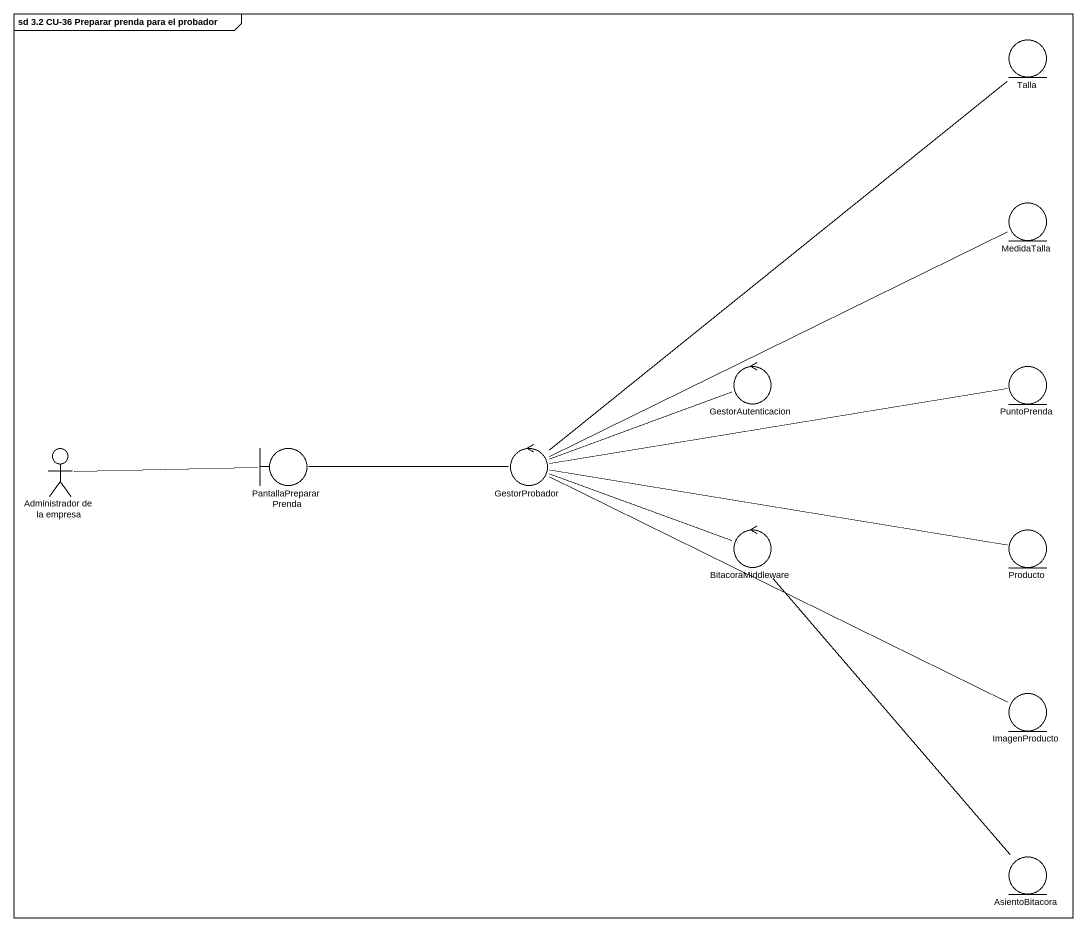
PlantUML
@startuml
mainframe sd 3.2 CU-36 Preparar prenda para el probador
entity Talla
entity MedidaTalla
control GestorAutenticacion
entity PuntoPrenda
actor "Administrador de la empresa" as Administrador_de_la_empresa
boundary PantallaPrepararPrenda
control GestorProbador
control BitacoraMiddleware
entity Producto
entity ImagenProducto
entity AsientoBitacora
GestorAutenticacion -left- GestorProbador
Administrador_de_la_empresa -right- PantallaPrepararPrenda
GestorProbador -up- Talla
GestorProbador -right- MedidaTalla
GestorProbador -right- PuntoPrenda
GestorProbador -left- PantallaPrepararPrenda
GestorProbador -right- Producto
GestorProbador -right- ImagenProducto
BitacoraMiddleware -left- GestorProbador
AsientoBitacora -up- BitacoraMiddleware
@enduml
